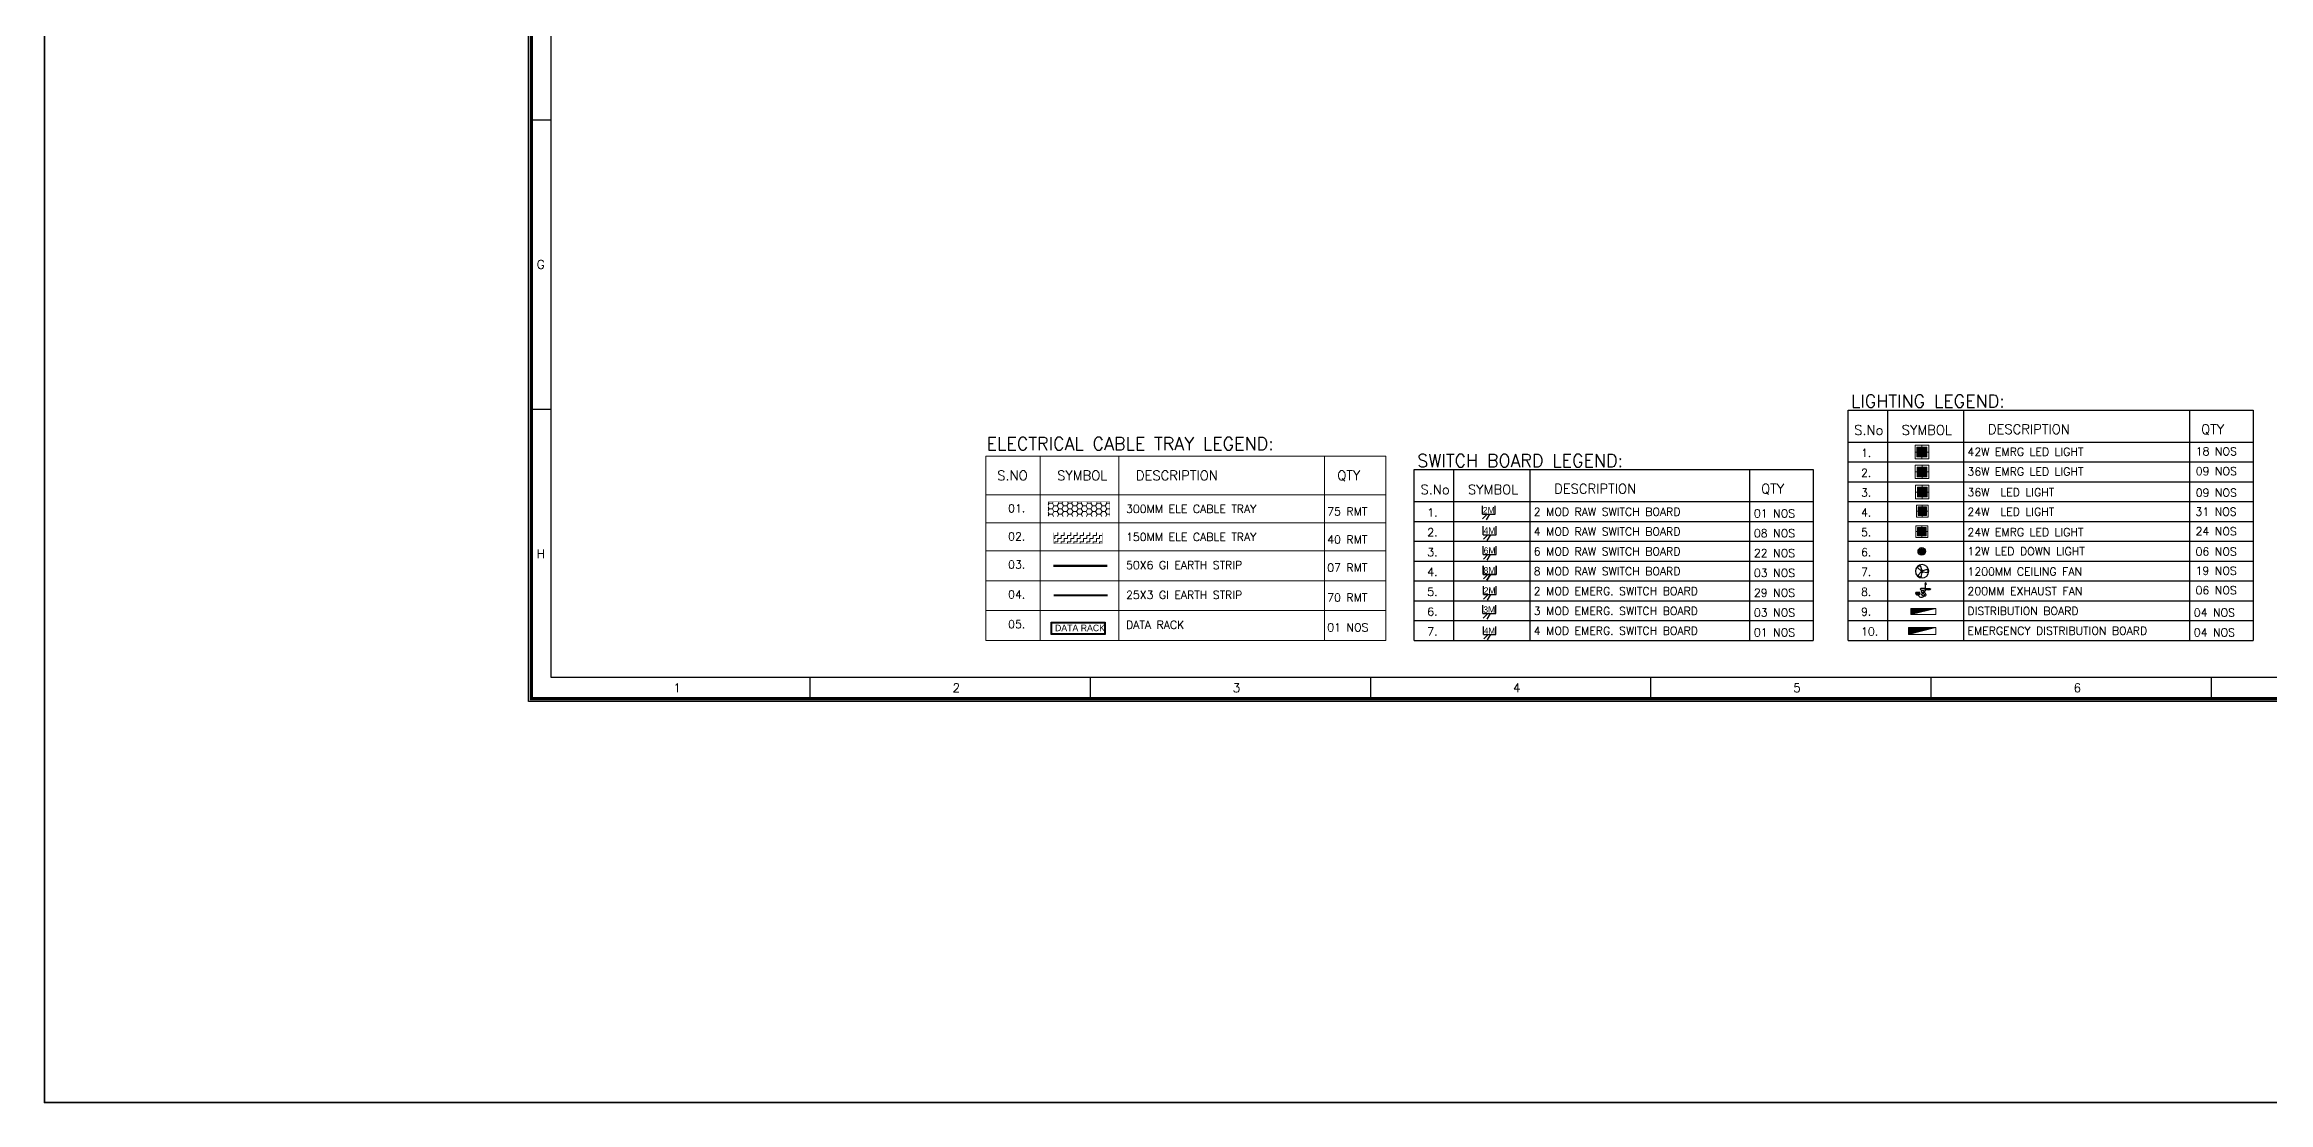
# Model space of a CAD drawing. Header units: millimetres. Extents: x 1380494 to 2061523, y -305664 to -174999.
# Drawn here: x 1448174 to 1482911, y -224422 to -207901 of the extents above; entities that cross this region are included whole.
import ezdxf
from ezdxf.enums import TextEntityAlignment as Align

# ---------------------------------------------------------------- set-up
doc = ezdxf.new("R2010")
doc.units = ezdxf.units.MM
doc.header["$LTSCALE"] = 600
doc.header["$MEASUREMENT"] = 0
for name, pattern in [('ACAD_ISO04W100', [30, 24, -3, 0, -3]), ('CONTINOUS', [0]), ('CONTINU', [0])]:
    doc.linetypes.add(name, pattern=pattern)
for name, color, linetype in [('24W RAW POWER', 1, 'Continuous'), ('24W UPS POWER LIGHT', 5, 'Continuous'), ('DATA RACK', 1, 'Continuous'), ('ELE 36W EMERGENCY LIGHT', 5, 'Continuous'), ('ELE 36W LED LIGHT', 6, 'Continuous'), ('ELE-1200MM CEILINGFAN', 6, 'Continuous'), ('ELE-12W LED', 1, 'Continuous'), ('ELE-2M RAW P.SB', 40, 'Continuous'), ('ELE-2M UPS P.SB', 3, 'Continuous'), ('ELE-3M RAW P.SB', 40, 'Continuous'), ('ELE-3M UPS P.SB', 3, 'Continuous'), ('ELE-4M RAW P.SB', 7, 'Continuous'), ('ELE-6M RAW P.SB', 40, 'Continuous'), ('ELE-EXHAUST FAN', 10, 'Continuous'), ('ELE-LIGHTING WIRRING', 7, 'Continuous'), ('TITLE', 7, 'Continuous')]:
    doc.layers.add(name, color=color, linetype=linetype)
doc.layers.add('AREA', color=193, linetype='Continuous', plot=False)
for name, color, linetype, lineweight in [('axes', 40, 'ACAD_ISO04W100', 25), ('ELE-24W EMERGENCY  LED LIGHT', 5, 'Continuous', 18), ('ELE-24W LED LIGHT', 1, 'Continuous', 18), ('ELE-36W EMERGENCY  LED LIGHT', 7, 'Continuous', 18), ('ELE-36W LED LIGHT', 210, 'Continuous', 18), ('ELE-4M UPS P.SB', 3, 'Continuous', 9), ('ELE-8M RAW P.SB', 40, 'Continuous', 35), ('ELE-CABLE TRAY', 31, 'Continuous', 18), ('ELE-GIEARTHING', 5, 'Continuous', 9), ('ELE. DB', 1, 'Continuous', 9), ('HATCH', 8, 'Continuous', 5), ('LV-CABLE TRAY', 4, 'Continuous', 9), ('P-Wall', 250, 'Continuous', 35)]:
    doc.layers.add(name, color=color, linetype=linetype, lineweight=lineweight)
doc.layers.add('ELE-42W EMERGENCY DOWN LIGHT', color=7, linetype='Continuous', lineweight=0, true_color=0x608ec6)
doc.styles.add('ROMANS', font='romans.shx')
doc.styles.get("Standard").update_dxf_attribs({"font": 'stylu.ttf'})
doc.styles.add('Tw Cen MT', font='TCM_____.TTF')

# ---------------------------------------------------------------- blocks, each defined once
blk = doc.blocks.new('A$C66962185')
at = {"layer": 'TITLE'}
for p, q in [((2.14, -141176.03), (2.14, -140930.66)), ((360.7, -141176.03), (2.14, -141176.03))]:
    blk.add_line(p, q, dxfattribs=at)
at = {"layer": 'TITLE', "color": 0}
for p, q in [((-0.15, -141115.84), (2.14, -141115.84)), ((-0.15, -141147.08), (2.14, -141147.08)), ((30.11, -141178.33), (30.11, -141176.03)), ((60.37, -141178.33), (60.37, -141176.03)), ((90.64, -141178.33), (90.64, -141176.03)), ((120.9, -141178.33), (120.9, -141176.03)), ((151.16, -141178.33), (151.16, -141176.03)), ((181.42, -141178.33), (181.42, -141176.03))]:
    blk.add_line(p, q, dxfattribs=at)
at = {"layer": 'TITLE', "color": 7, "const_width": 0.355}
blk.add_lwpolyline([(363, -140928.36), (363, -141178.33), (0, -141178.33), (0, -140928.36)], close=True, dxfattribs=at)
at = {"layer": 'TITLE', "color": 0, "style": 'ROMANS'}
for s, p in [('G', (1.02, -141131.44)), ('H', (1.02, -141162.68)), ('1', (15.75, -141177.15)), ('2', (45.89, -141177.15)), ('3', (76.15, -141177.15)), ('4', (106.41, -141177.15)), ('5', (136.67, -141177.15)), ('6', (166.94, -141177.15))]:
    blk.add_text(s, height=0.952, dxfattribs=at).set_placement(p, align=Align.MIDDLE)
blk = doc.blocks.new('ELE.EMERGENCY 40W LED LIGHT')
at = {"layer": 'ELE-36W EMERGENCY  LED LIGHT'}
h = blk.add_hatch(dxfattribs=at)
h.set_pattern_fill('ANSI31', color=5, scale=300, style=0)
h.paths.add_polyline_path([(-208, -208), (-208, 208), (208, 208), (208, -208)])
for p, q in [((-288, 0), (288, 0)), ((0, 288), (0, -288))]:
    blk.add_line(p, q, dxfattribs=at)
for points in [[(-288, -288), (-288, 288), (288, 288), (288, -288)], [(-208, -208), (-208, 208), (208, 208), (208, -208)]]:
    blk.add_lwpolyline(points, close=True, dxfattribs=at)
blk = doc.blocks.new('light300x600')
at = {"layer": 'ELE-36W LED LIGHT', "lineweight": 0}
for p, q in [((918215, -78407), (918215, -79007)), ((918815, -78407), (918215, -78407)), ((918515, -78407), (918515, -79007)), ((918815, -79007), (918815, -78407)), ((918215, -78707), (918815, -78707)), ((918215, -79007), (918815, -79007)), ((918298, -78491), (918299, -78491)), ((918298, -78544), (918352, -78491)), ((918298, -78597), (918405, -78491)), ((918298, -78650), (918458, -78491)), ((918298, -78703), (918511, -78491)), ((918298, -78756), (918564, -78491)), ((918298, -78809), (918617, -78491)), ((918298, -78862), (918670, -78491)), ((918298, -78916), (918723, -78491)), ((918298, -78491), (918298, -78924)), ((918731, -78491), (918298, -78491)), ((918298, -78924), (918731, -78924)), ((918343, -78924), (918731, -78536)), ((918396, -78924), (918731, -78589)), ((918449, -78924), (918731, -78642)), ((918502, -78924), (918731, -78695)), ((918555, -78924), (918731, -78748)), ((918608, -78924), (918731, -78801)), ((918661, -78924), (918731, -78854)), ((918714, -78924), (918731, -78907)), ((918731, -78924), (918731, -78491))]:
    blk.add_line(p, q, dxfattribs=at)
blk = doc.blocks.new('24w led light')
at = {"layer": 'ELE-24W LED LIGHT', "color": 1, "lineweight": 0}
for p, q in [((159, 159), (-160, 159)), ((-160, 159), (-160, -160)), ((115, 115), (-116, 115)), ((-116, 115), (-116, -116)), ((110, -116), (-116, 110)), ((82, -116), (-116, 82)), ((54, -116), (-116, 54)), ((26, -116), (-116, 26)), ((115, -92), (-92, 115)), ((115, -64), (-64, 115)), ((115, -35), (-35, 115)), ((115, -7), (-7, 115)), ((-1, -160), (-1, 159)), ((115, 21), (21, 115)), ((115, 49), (49, 115)), ((115, 77), (77, 115)), ((115, 106), (106, 115)), ((115, -116), (115, 115)), ((159, -160), (159, 159)), ((-160, -1), (159, -1)), ((-160, -160), (159, -160)), ((-3, -116), (-116, -3)), ((-31, -116), (-116, -31)), ((-59, -116), (-116, -59)), ((-87, -116), (-116, -87)), ((-115, -116), (-116, -115)), ((-116, -116), (115, -116))]:
    blk.add_line(p, q, dxfattribs=at)
blk = doc.blocks.new('24w led emeregency')
at = {"layer": 'ELE-24W EMERGENCY  LED LIGHT'}
h = blk.add_hatch(dxfattribs=at)
h.set_pattern_fill('ANSI31', scale=166.67, style=0)
h.paths.add_polyline_path([(-115, -115), (-115, 115), (115, 115), (115, -115)])
at = {"layer": 'ELE-24W EMERGENCY  LED LIGHT', "color": 5}
for p, q in [((-160, 0), (160, 0)), ((0, 160), (0, -160))]:
    blk.add_line(p, q, dxfattribs=at)
for points in [[(-160, -160), (-160, 160), (160, 160), (160, -160)], [(-115, -115), (-115, 115), (115, 115), (115, -115)]]:
    blk.add_lwpolyline(points, close=True, dxfattribs=at)
blk = doc.blocks.new('A$C07FB25EA')
at = {"layer": 'ELE-1200MM CEILINGFAN', "color": 3}
for p, q in [((-14.8, -1), (-14.8, 2.4)), ((-11.8, 4.5), (-2.2, 1.4)), ((0.3, 2.6), (3.2, 12.1)), ((9.8, 7.9), (2.4, 1.2)), ((6.5, 13.4), (9.5, 11.6)), ((-2.4, -1.1), (-12, -3.3)), ((2, -12.5), (-0.1, -2.6)), ((2.2, -1.5), (8.9, -8.8)), ((8.3, -12.3), (5.3, -14))]:
    blk.add_line(p, q, dxfattribs=at)
at = {"layer": 'ELE-1200MM CEILINGFAN', "color": 5, "ltscale": 10}
blk.add_circle((0, 0), 16.4, dxfattribs=at)
at = {"layer": 'ELE-1200MM CEILINGFAN', "color": 3}
for radius in [2.65, 1.58]:
    blk.add_circle((0, 0), radius, dxfattribs=at)
for centre, start, end in [((-12.5, 2.4), 71.9493, 179.5281), ((5.4, 11.4), 59.5281, 162.5229), ((8.3, 9.7), 311.9493, 59.5281), ((-12.5, -1), 179.5281, 282.5229), ((4.2, -12), 191.9493, 299.5281), ((7.2, -10.3), 299.5281, 42.5229)]:
    blk.add_arc(centre, 2.3, start, end, dxfattribs=at)
blk = doc.blocks.new('A$C44D17E71')
at = {"layer": 'ELE-EXHAUST FAN', "color": 1}
for p, q in [((-13.3, 0.7), (-9.8, 2.1)), ((-13.3, 0.7), (-9.8, -0.5)), ((-9.8, 2.1), (-9.8, -0.5)), ((-1, 0.8), (-9.8, 0.8)), ((6.6, -9.3), (4.7, -9.3)), ((4.7, -9.3), (4.7, -16.8)), ((6.6, -16.8), (4.7, -16.8)), ((6.6, -16.8), (6.6, -9.3)), ((6.6, -13), (10.1, -13)), ((6.6, -13.6), (10.1, -13.6))]:
    blk.add_line(p, q, dxfattribs=at)
blk.add_ellipse((-1, 5.6), major_axis=(0, -4.83), ratio=0.36355, dxfattribs=at)
at = {"layer": 'ELE-EXHAUST FAN', "color": 1, "extrusion": (0, 0, -1)}
blk.add_ellipse((-1, -4), major_axis=(0, 4.83), ratio=0.36355, dxfattribs=at)
blk.add_ellipse((6.3, -13.1), major_axis=(0.02, 3.76), ratio=1, start_param=0.079283, end_param=3.06231, dxfattribs=at)
at = {"layer": 'ELE-EXHAUST FAN', "color": 1}
blk.add_open_spline([(-1, 0.8), (-0.8, -0.3), (3.4, 2.5), (7.6, -7), (-1, -6), (5.2, 0.4), (14.3, 3.1), (9.2, -9.4), (5.4, -2.5), (11.7, 0), (16.8, -10.8), (10.1, -10.7), (10.1, -13)], degree=3, knots=[0, 0, 0, 0, 6.261699, 12.352893, 15.787239, 21.858742, 28.752755, 35.678217, 39.225495, 45.354107, 53.693878, 67.421453, 67.421453, 67.421453, 67.421453], dxfattribs=at)
blk = doc.blocks.new('18W LED')
at = {"layer": 'ELE-12W LED'}
h = blk.add_hatch(dxfattribs=at)
h.set_pattern_fill('ANSI31', color=252)
h.set_pattern_definition([(45, (-1135553.9097, 459369.4158), (-2.24506403, 2.24506403), [])])
edge = h.paths.add_edge_path()
edge.add_arc((0, 0), 85.7, 0, 360)
at = {"layer": 'ELE-12W LED', "color": 1}
for p, q in [((-126, 0), (126, 0)), ((0, -126), (0, 126))]:
    blk.add_line(p, q, dxfattribs=at)
for radius in [126, 85.7]:
    blk.add_circle((0, 0), radius, dxfattribs=at)
blk = doc.blocks.new('54W EME')
at = {"layer": 'ELE-42W EMERGENCY DOWN LIGHT'}
h = blk.add_hatch(dxfattribs=at)
h.set_pattern_fill('ANSI31', color=8, scale=312.5, style=0)
h.paths.add_polyline_path([(-216, -216), (-216, 216), (216, 216), (216, -216)])
for p, q in [((-300, 0), (300, 0)), ((0, 300), (0, -300))]:
    blk.add_line(p, q, dxfattribs=at)
for points in [[(-300, -300), (-300, 300), (300, 300), (300, -300)], [(-216, -216), (-216, 216), (216, 216), (216, -216)]]:
    blk.add_lwpolyline(points, close=True, dxfattribs=at)
blk = doc.blocks.new('RPDB')
at = {"layer": 'ELE. DB'}
h = blk.add_hatch(color=1, dxfattribs=at)
h.dxf.hatch_style = 1
h.paths.add_polyline_path([(150, 0), (150, 600), (0, 600)])
at = {"layer": 'ELE. DB', "color": 1}
blk.add_line((0, 600), (150, 0), dxfattribs=at)
blk.add_lwpolyline([(0, 0), (0, 600), (150, 600), (150, 0)], close=True, dxfattribs=at)
blk = doc.blocks.new('UPS DB')
at = {"layer": 'HATCH'}
h = blk.add_hatch(color=3, dxfattribs=at)
h.dxf.hatch_style = 1
h.paths.add_polyline_path([(0, -150), (600, -150), (600, 0)])
at = {"layer": 'ELE. DB', "color": 3}
blk.add_line((600, 0), (0, -150), dxfattribs=at)
blk.add_lwpolyline([(0, 0), (600, 0), (600, -150), (0, -150)], close=True, dxfattribs=at)
blk = doc.blocks.new('2M UPS SB')
at = {"layer": 'ELE-2M UPS P.SB', "color": 3}
for p, q in [((-240, 160), (-240, 0)), ((0, 160), (-240, 160)), ((-134, 160), (-69, 265)), ((-88, 160), (-3, 245)), ((0, 160), (0, 0))]:
    blk.add_line(p, q, dxfattribs=at)
blk.add_text('2M', height=120, rotation=180, dxfattribs=at).set_placement((-6, 143))
blk = doc.blocks.new('2M SB')
at = {"layer": 'ELE-2M RAW P.SB'}
for p, q in [((-240, 160), (-240, 0)), ((0, 160), (-240, 160)), ((-134, 160), (-69, 265)), ((-88, 160), (-3, 245)), ((0, 160), (0, 0))]:
    blk.add_line(p, q, dxfattribs=at)
blk.add_text('2M', height=120, rotation=180, dxfattribs=at).set_placement((-6, 143))
blk = doc.blocks.new('4M P.SB')
at = {"layer": 'ELE-2M RAW P.SB'}
for p, q in [((0, 0), (3.33, 0)), ((0, 0), (0, -5)), ((0, -2.79), (-2.19, -1.44)), ((0, -1.84), (-1.77, -0.07)), ((0, -5), (3.33, -5))]:
    blk.add_line(p, q, dxfattribs=at)
blk.add_text('4M', height=2.5, rotation=270, dxfattribs=at).set_placement((0.35, -0.13))
blk = doc.blocks.new('3M UPS SB')
at = {"layer": 'ELE-3M UPS P.SB', "color": 3}
for p, q in [((-240, 160), (-240, 0)), ((0, 160), (-240, 160)), ((-134, 160), (-69, 265)), ((-88, 160), (-3, 245)), ((0, 160), (0, 0))]:
    blk.add_line(p, q, dxfattribs=at)
blk.add_text('3M', height=120, rotation=180, dxfattribs=at).set_placement((-6, 143))
blk = doc.blocks.new('S-SKIRT')
at = {"layer": 'ELE-3M RAW P.SB'}
for p, q in [((4, 6), (0, 6)), ((4, 0), (0, 0)), ((4, 0), (4, 6)), ((4, 3.3), (6.6, 1.7)), ((4, 2.2), (6.1, 0.1))]:
    blk.add_line(p, q, dxfattribs=at)
blk.add_text('6M', height=3, rotation=90, dxfattribs=at).set_placement((3.6, 0.2))
blk = doc.blocks.new('TEWEE')
at = {"layer": 'ELE-8M RAW P.SB'}
for p, q in [((-188, 0), (-188, 125)), ((-188, 0), (0, 0)), ((-119, 0), (-185, -66)), ((-83, 0), (-133, -82)), ((0, 0), (0, 125))]:
    blk.add_line(p, q, dxfattribs=at)
blk.add_text('8M', height=93.8, dxfattribs=at).set_placement((-183, 13))
blk = doc.blocks.new('4M UPS')
at = {"layer": 'ELE-2M UPS P.SB', "color": 3}
for p, q in [((125, 0), (0, 0)), ((125, -188), (0, -188)), ((125, -188), (125, 0)), ((125, -83), (207, -133)), ((125, -119), (191, -185))]:
    blk.add_line(p, q, dxfattribs=at)
blk.add_text('4M', height=93.8, rotation=90, dxfattribs=at).set_placement((112, -183))

msp = doc.modelspace()

# ---------------------------------------------------------------- hatches: boundary and pattern name
at = {"layer": 'ELE-CABLE TRAY', "linetype": 'ByBlock'}
h = msp.add_hatch(dxfattribs=at)
h.set_pattern_fill('HONEY', color=256, scale=400.785606)
h.set_pattern_definition([(0, (1427494.2, -232677.643), (75.1473, 43.386315), [50.0982, -100.1964]), (120, (1427494.2, -232677.643), (-75.1473, 43.386315), [50.0982, -100.1964]), (60, (1427494.2, -232677.643), (3e-14, 86.77263), [-100.1964, 50.0982])])
h.paths.add_polyline_path([(1463850.4052, -215042.5667), (1464812.6982, -215042.5667), (1464812.6982, -215269.0677), (1463850.4052, -215269.0677)])
at = {"layer": 'LV-CABLE TRAY', "linetype": 'ByBlock'}
h = msp.add_hatch(dxfattribs=at)
h.set_pattern_fill('ZIGZAG', color=4, scale=400.785606)
h.set_pattern_definition([(0, (1339808.43, -260354.284), (50.0982, 50.0982), [50.0982, -50.0982]), (90, (1339858.527, -260354.284), (-50.0982, 50.0982), [50.0982, -50.0982])])
h.paths.add_polyline_path([(1463938.1004, -215522.1961), (1464694.1336, -215522.1961), (1464694.1336, -215693.0946), (1463938.1004, -215693.0946)])

# ---------------------------------------------------------------- linework, layer by layer
at = {"layer": 'AREA'}
for points in [[(1455732.3205, -181916.04), (1508329.0246, -181916.04), (1508329.0246, -218162.5549), (1455732.3205, -218162.5549)], [(1455777.3205, -181961.04), (1508284.0246, -181961.04), (1508284.0246, -218117.5549), (1455777.3205, -218117.5549)]]:
    msp.add_lwpolyline(points, close=True, dxfattribs=at)
at = {"layer": 'axes', "color": 7, "linetype": 'CONTINU'}
for p, q in [((1476958.0895, -213610.3709), (1476958.0895, -217207.8141)), ((1478147.0388, -213610.3709), (1478147.0388, -217207.8141)), ((1481674.7594, -213610.3709), (1481674.7594, -217207.8141)), ((1476343.1803, -214109.9774), (1482669.0897, -214109.9774)), ((1470183.4423, -214539.7219), (1470183.4423, -217207.8141)), ((1471372.3916, -214539.7219), (1471372.3916, -217207.8141)), ((1474803.4688, -214539.7219), (1474803.4688, -217207.8141)), ((1476343.1803, -214419.7611), (1482669.0897, -214419.7611)), ((1476343.1803, -214729.5448), (1482669.0897, -214729.5448)), ((1469568.5331, -215039.3284), (1475797.7991, -215039.3284)), ((1469568.5331, -215349.1121), (1475797.7991, -215349.1121)), ((1476343.1803, -215039.3284), (1482669.0897, -215039.3284)), ((1476343.1803, -215349.1121), (1482669.0897, -215349.1121)), ((1469568.5331, -215658.8957), (1475797.7991, -215658.8957)), ((1476343.1803, -215658.8957), (1482669.0897, -215658.8957)), ((1469568.5331, -215968.6794), (1475797.7991, -215968.6794)), ((1476343.1803, -215968.6794), (1482669.0897, -215968.6794)), ((1469568.5331, -216278.4631), (1475797.7991, -216278.4631)), ((1476343.1803, -216278.4631), (1482669.0897, -216278.4631)), ((1469568.5331, -216588.2467), (1475797.7991, -216588.2467)), ((1476343.1803, -216588.2467), (1482669.0897, -216588.2467)), ((1469568.5331, -216898.0304), (1475797.7991, -216898.0304)), ((1476343.1803, -216898.0304), (1482669.0897, -216898.0304)), ((1469568.5331, -217207.8141), (1475797.7991, -217207.8141)), ((1476343.1803, -217207.8141), (1482669.0897, -217207.8141))]:
    msp.add_line(p, q, dxfattribs=at)
for points in [[(1476343.1803, -217207.8141), (1476343.1803, -213610.3709), (1482669.0897, -213610.3709), (1482669.0897, -217207.8141)], [(1469568.5331, -217207.8141), (1469568.5331, -214539.7219), (1475797.7991, -214539.7219), (1475797.7991, -217207.8141)]]:
    msp.add_lwpolyline(points, dxfattribs=at)
at = {"layer": 'DATA RACK', "color": 1, "ltscale": 5}
for points in [[(1463895.9228, -216922.4834), (1464739.7898, -216922.4834), (1464739.7898, -217113.3203), (1463895.9228, -217113.3203)], [(1463905.2017, -216931.7623), (1464730.511, -216931.7623), (1464730.511, -217104.0414), (1463905.2017, -217104.0414)]]:
    msp.add_lwpolyline(points, close=True, dxfattribs=at)
at = {"layer": 'ELE-CABLE TRAY', "color": 0}
for p, q in [((1462877.4325, -214329.3471), (1469123.0332, -214329.3471)), ((1462877.4325, -216741.2947), (1462877.4325, -214329.3471)), ((1463724.6481, -216741.2947), (1463724.6481, -214329.3471)), ((1464956.2047, -216741.2947), (1464956.2047, -214329.3471)), ((1468166.2925, -216741.2947), (1468166.2925, -214329.3471)), ((1469123.0332, -214329.3471), (1469123.0332, -216741.2947)), ((1462877.4325, -214930.9507), (1469123.0332, -214930.9507)), ((1462877.4325, -217207.7155), (1462877.4325, -215262.1888)), ((1463724.6481, -217207.7155), (1463724.6481, -215262.1888)), ((1464956.2047, -217207.7155), (1464956.2047, -215262.1888)), ((1468166.2925, -217207.7155), (1468166.2925, -215262.1888)), ((1469123.0332, -215262.1888), (1469123.0332, -217207.7155)), ((1462877.4325, -215369.7018), (1469123.0332, -215369.7018)), ((1462877.4325, -215808.453), (1469123.0332, -215808.453)), ((1462877.4325, -216274.8738), (1469123.0332, -216274.8738)), ((1462877.4325, -216741.2947), (1469123.0332, -216741.2947)), ((1462877.4325, -217207.7155), (1469123.0332, -217207.7155))]:
    msp.add_line(p, q, dxfattribs=at)
at = {"layer": 'ELE-CABLE TRAY', "linetype": 'ByBlock', "const_width": 1.8606}
msp.add_lwpolyline([(1463850.4052, -215042.5667), (1464812.6982, -215042.5667), (1464812.6982, -215269.0677), (1463850.4052, -215269.0677)], close=True, dxfattribs=at)
at = {"layer": 'ELE-GIEARTHING', "linetype": 'CONTINOUS', "lineweight": -3, "ltscale": 0.2, "const_width": 34.2139, "elevation": 0}
msp.add_lwpolyline([(1463928.8976, -216041.5777), (1464772.2336, -216041.5777)], dxfattribs=at)
at = {"layer": 'ELE-GIEARTHING', "color": 26, "linetype": 'CONTINOUS', "lineweight": -3, "ltscale": 0.2, "const_width": 34.2139, "elevation": 0}
msp.add_lwpolyline([(1463937.0203, -216502.299), (1464780.3563, -216502.299)], dxfattribs=at)
at = {"layer": 'LV-CABLE TRAY', "color": 4, "linetype": 'ByBlock', "const_width": 1.4618, "elevation": 3.5722}
msp.add_lwpolyline([(1463938.1004, -215522.1961), (1464694.1336, -215522.1961), (1464694.1336, -215693.0946), (1463938.1004, -215693.0946)], close=True, dxfattribs=at)
at = {"layer": 'P-Wall', "color": 30, "true_color": 0xf8991e}
msp.add_lwpolyline([(1448174.0104, -174998.858), (1514611.3294, -174998.858), (1514611.3294, -224422.1168), (1448174.0104, -224422.1168)], close=True, dxfattribs=at)

# ---------------------------------------------------------------- block references
at = {"layer": '24W RAW POWER', "lineweight": 9, "xscale": 0.5845946691697645, "yscale": 0.5845946691697645, "zscale": 0.5845946691697645}
msp.add_blockref('24w led light', (1477504.0214, -215188.972), dxfattribs=at)
at = {"layer": '24W UPS POWER LIGHT', "lineweight": 9, "xscale": 0.5827678108277604, "yscale": 0.5827678108277604, "zscale": 0.5827678108277604}
msp.add_blockref('24w led emeregency', (1477494.2101, -215507.9412), dxfattribs=at)
at = {"layer": 'ELE 36W EMERGENCY LIGHT', "xscale": 0.36422988176771, "yscale": 0.36422988176771, "zscale": 0.36422988176771}
msp.add_blockref('ELE.EMERGENCY 40W LED LIGHT', (1477498.9575, -214574.9453), dxfattribs=at)
at = {"layer": 'ELE 36W LED LIGHT', "xscale": 0.3496606864969679, "yscale": 0.3496606864969679, "zscale": 0.3496606864969679, "rotation": 89.9999999995464}
msp.add_blockref('light300x600', (1449981.3663, -536057.8464), dxfattribs=at)
at = {"layer": 'ELE-1200MM CEILINGFAN', "color": 7, "ltscale": 8, "xscale": -6.343525579293813, "yscale": 6.343525579293813, "zscale": 6.343525579293813}
msp.add_blockref('A$C07FB25EA', (1477499.3723, -216127.1696), dxfattribs=at)
at = {"layer": 'ELE-12W LED', "color": 6, "xscale": 0.4614878133998618, "yscale": 0.4614878133998618, "zscale": 0.4614878133998618}
msp.add_blockref('18W LED', (1477494.2101, -215816.18), dxfattribs=at)
at = {"layer": 'ELE-2M RAW P.SB', "color": 6, "xscale": 0.8333333333330731, "yscale": 0.8333333333330731, "zscale": 0.8333333333330731, "rotation": 179.9999999999999}
msp.add_blockref('2M SB', (1470633.7329, -215103.222), dxfattribs=at)
at = {"layer": 'ELE-2M UPS P.SB', "color": 6, "xscale": 0.8333333333330731, "yscale": 0.8333333333330731, "zscale": 0.8333333333330731, "rotation": 180}
msp.add_blockref('2M UPS SB', (1470647.3384, -216358.6251), dxfattribs=at)
at = {"layer": 'ELE-3M UPS P.SB', "color": 6, "xscale": 0.8333333333330731, "yscale": 0.8333333333330731, "zscale": 0.8333333333330731, "rotation": 180}
msp.add_blockref('3M UPS SB', (1470641.6829, -216655.208), dxfattribs=at)
at = {"layer": 'ELE-42W EMERGENCY DOWN LIGHT', "linetype": 'ByBlock', "xscale": 0.3543787660439607, "yscale": 0.3543787660439607, "zscale": 0.3543787660439607}
msp.add_blockref('54W EME', (1477496.714, -214265.8415), dxfattribs=at)
at = {"layer": 'ELE-4M RAW P.SB', "color": 7, "linetype": 'CONTINU', "xscale": 39.99999999998751, "yscale": 39.99999999998751, "zscale": 39.99999999998751, "rotation": 89.99999999999993}
msp.add_blockref('4M P.SB', (1470645.4615, -215556.8364), dxfattribs=at)
at = {"layer": 'ELE-4M UPS P.SB', "rotation": 270}
msp.add_blockref('4M UPS', (1470839.9376, -216991.0471), dxfattribs=at)
at = {"layer": 'ELE-6M RAW P.SB', "xscale": 33.33333333327715, "yscale": 33.33333333327715, "zscale": 33.33333333327715, "rotation": 269.9999999999999}
msp.add_blockref('S-SKIRT', (1470645.4615, -215733.2868), dxfattribs=at)
at = {"layer": 'ELE-8M RAW P.SB', "xscale": 1.066666666663143, "yscale": 1.066666666663143, "zscale": 1.066666666663143}
msp.add_blockref('TEWEE', (1470845.4615, -216176.4038), dxfattribs=at)
at = {"layer": 'ELE-EXHAUST FAN', "xscale": 8.475743973959146, "yscale": 8.475743973959146, "zscale": 8.475743973959146, "rotation": 270}
msp.add_blockref('A$C44D17E71', (1477545.9324, -216416.6482), dxfattribs=at)
at = {"layer": 'ELE. DB'}
for name, p, xscale, yscale, zscale, rotation in [('RPDB', (1477713.8743, -216803.8032), 0.6480274736287961, 0.6480274736287961, 0.6480274736287961, 89.9999999999999), ('UPS DB', (1477714.9567, -217111.9591), 0.7097461312461177, 0.7097461312461177, 0.7097461312461177, 179.9999999999998)]:
    msp.add_blockref(name, p, dxfattribs=dict(at, xscale=xscale, yscale=yscale, zscale=zscale, rotation=rotation))
at = {"layer": 'TITLE', "xscale": 144.6465675549349, "yscale": 144.6465665108379, "zscale": 144.6465669265092}
msp.add_blockref('A$C66962185', (1455777.3205, 20202843.0172), dxfattribs=at)

# ---------------------------------------------------------------- texts
at = {"layer": 'DATA RACK', "color": 1, "ltscale": 5, "insert": (1463957.2331, -216960.9351), "char_height": 101.99888, "width": 773.277881, "attachment_point": 1, "style": 'Tw Cen MT'}
msp.add_mtext('DATA RACK', dxfattribs=at)
at = {"layer": 'ELE-LIGHTING WIRRING', "color": 7, "linetype": 'CONTINU', "attachment_point": 1, "style": 'ROMANS'}
for s, insert, char_height, width in [('{\\C256;LIGHTING LEGEND:}', (1476389.8515, -213369.282), 200, 4776.922887), ('{\\C256;S.No}', (1476439.3531, -213845.6277), 150, 383.957403), ('{\\C256;SYMBOL}', (1477181.9333, -213845.6277), 150, 383.957403), ('{\\C256;DESCRIPTION}', (1478528.5185, -213833.5079), 150, 383.957403), ('{\\C256;QTY}', (1481857.6671, -213833.5079), 150, 383.957403), ('{\\C256;SWITCH BOARD LEGEND:}', (1469615.2043, -214298.633), 200, 4776.922887), ('{\\C256;1.}', (1476545.7943, -214216.9423), 125, 383.957403), ('{\\C256;42W EMRG LED LIGHT}', (1478208.792, -214197.9932), 125, 2689.156207), ('{\\C256;18 NOS\\P}', (1481773.7093, -214191.4821), 125, 1147.951955), ('{\\C256;2.}', (1476545.7943, -214526.7259), 125, 383.957403), ('{\\C256;36W EMRG LED LIGHT}', (1478208.792, -214507.7769), 125, 2689.156207), ('{\\C256;09 NOS\\P}', (1481773.7093, -214501.2657), 125, 1147.951955), ('{\\C256;S.No}', (1469664.7059, -214774.9787), 150, 383.957403), ('{\\C256;SYMBOL}', (1470407.2861, -214774.9787), 150, 383.957403), ('{\\C256;DESCRIPTION}', (1471753.8713, -214762.8589), 150, 383.957403), ('{\\C256;QTY}', (1474986.3765, -214762.8589), 150, 383.957403), ('{\\C256;3.}', (1476545.7943, -214836.5096), 125, 383.957403), ('{\\C256;36W  LED LIGHT}', (1478208.792, -214830.56), 125, 2689.156207), ('{\\C256;09 NOS\\P}', (1481773.7093, -214836.2974), 125, 1159.587028), ('\\pxt13;300MM ELE CABLE TRAY', (1465066.4107, -215090.0743, 3.5722), 125, 2591.193973), ('{\\C256;1.}', (1469771.1471, -215146.2933), 125, 383.957403), ('{\\C256;2 MOD RAW SWITCH BOARD}', (1471434.1448, -215135.0309), 125, 2689.156207), ('{\\C256;01 NOS\\P}', (1474872.9334, -215160.5027), 125, 930.343458), ('{\\C256;4.}', (1476545.7943, -215146.2933), 125, 383.957403), ('{\\C256;24W  LED LIGHT}', (1478208.792, -215134.7284), 125, 2689.156207), ('{\\C256;31 NOS\\P}', (1481769.7703, -215133.5754), 125, 1050.993015), ('\\pxt13;150MM ELE CABLE TRAY', (1465066.4107, -215528.8254, 3.5722), 125, 2591.193973), ('{\\C256;2.}', (1469771.1471, -215456.0769), 125, 383.957403), ('{\\C256;4 MOD RAW SWITCH BOARD}', (1471434.1448, -215444.8146), 125, 2689.156207), ('{\\C256;08 NOS\\P}', (1474872.9334, -215470.2864), 125, 1056.638837), ('{\\C256;5.}', (1476545.7943, -215456.0769), 125, 383.957403), ('{\\C256;24W EMRG LED LIGHT}', (1478208.792, -215453.5192), 125, 2689.156207), ('{\\C256;24 NOS\\P}', (1481771.2853, -215440.2463), 125, 1066.506445), ('50X6 GI EARTH STRIP', (1465066.4107, -215967.5765, 3.5722), 125, 2591.193973), ('{\\C256;3.}', (1469771.1471, -215765.8606), 125, 383.957403), ('{\\C256;6 MOD RAW SWITCH BOARD\\P}', (1471434.1448, -215754.5983), 125, 3079.024549), ('{\\C256;22 NOS\\P}', (1474872.9334, -215780.07), 125, 957.798975), ('{\\C256;6.}', (1476545.7943, -215765.8606), 125, 383.957403), ('{\\C256;12W LED DOWN LIGHT}', (1478208.792, -215752.6703), 125, 2689.156207), ('{\\C256;06 NOS\\P}', (1481771.2853, -215756.1106), 125, 1070.384803), ('{\\C256;19 NOS\\P}', (1481771.2853, -216055.7519), 125, 941.325665), ('{\\C256;4.}', (1469771.1471, -216075.6442), 125, 383.957403), ('{\\C256;5.}', (1469771.1471, -216385.4279), 125, 383.957403), ('{\\C256;8 MOD RAW SWITCH BOARD\\P}', (1471434.1448, -216064.3819), 125, 3079.024549), ('{\\C256;2 MOD EMERG. SWITCH BOARD}', (1471434.1448, -216374.1656), 125, 3265.722065), ('{\\C256;03 NOS\\P}', (1474872.9334, -216089.8537), 125, 1056.638837), ('{\\C256;29 NOS\\P}', (1474872.9334, -216399.6374), 125, 858.959114), ('{\\C256;7.}', (1476545.7943, -216075.6442), 125, 383.957403), ('{\\C256;8.}', (1476545.7943, -216385.4279), 125, 383.957403), ('{\\C256;200MM EXHAUST FAN}', (1478208.792, -216374.1656), 125, 2689.156207), ('{\\C256;1200MM CEILING FAN}', (1478208.792, -216069.0248), 125, 2689.156207), ('{\\C256;06 NOS\\P}', (1481771.2853, -216360.8927), 125, 974.272286), ('25X3 GI EARTH STRIP', (1465066.4107, -216433.9974, 3.5722), 125, 2591.193973), ('{\\C256;6.}', (1469771.1471, -216695.2116), 125, 383.957403), ('{\\C256;3 MOD EMERG. SWITCH BOARD}', (1471434.1448, -216683.9492), 125, 3051.569032), ('{\\C256;03 NOS\\P}', (1474872.9334, -216709.421), 125, 897.396838), ('{\\C256;9.}', (1476545.7943, -216695.2116), 125, 383.957403), ('{\\C256;DISTRIBUTION BOARD}', (1478208.792, -216683.9492), 125, 2689.156207), ('{\\C256;04 NOS\\P}', (1481744.224, -216709.421), 125, 935.834562), ('DATA RACK', (1465066.4107, -216900.4183, 3.5722), 125, 2591.193973), ('{\\C256;7.\\P}', (1469771.1471, -217004.9952), 125, 383.957403), ('{\\C256;4 MOD EMERG. SWITCH BOARD\\P}', (1471434.1448, -216993.7329), 125, 3051.569032), ('{\\C256;01 NOS\\P}', (1474872.9334, -217019.2047), 125, 897.396838), ('{\\C256;10.}', (1476545.7943, -217004.9952), 125, 383.957403), ('{\\C256;EMERGENCY DISTRIBUTION BOARD}', (1478208.792, -216993.7329), 125, 3468.89289), ('{\\C256;04 NOS\\P}', (1481744.224, -217019.2047), 125, 1029.18332)]:
    msp.add_mtext(s, dxfattribs=dict(at, insert=insert, char_height=char_height, width=width))
for s, insert, char_height in [('ELECTRICAL CABLE TRAY LEGEND:', (1462889.1484, -214034.3821), 200), ('S.NO', (1463055.0096, -214555.3792), 150), ('SYMBOL', (1463989.8478, -214555.3792), 150), ('DESCRIPTION', (1465221.4044, -214555.3792), 150), ('QTY', (1468365.8477, -214555.3792), 150), ('01.', (1463225.385, -215081.7052), 125), ('75 RMT', (1468209.0524, -215130.3167, 3.5722), 125), ('02.', (1463225.385, -215520.4563), 125), ('40 RMT', (1468209.0524, -215569.0678, 3.5722), 125), ('03.', (1463225.385, -215959.2074), 125), ('07 RMT', (1468209.0524, -216007.8189, 3.5722), 125), ('04.', (1463225.385, -216425.6282), 125), ('70 RMT', (1468209.0524, -216474.2398, 3.5722), 125), ('05.', (1463225.385, -216892.0491), 125), ('01 NOS', (1468209.0524, -216940.6606, 3.5722), 125)]:
    msp.add_mtext(s, dxfattribs=dict(at, insert=insert, char_height=char_height))

doc.saveas('drawing.dxf')
